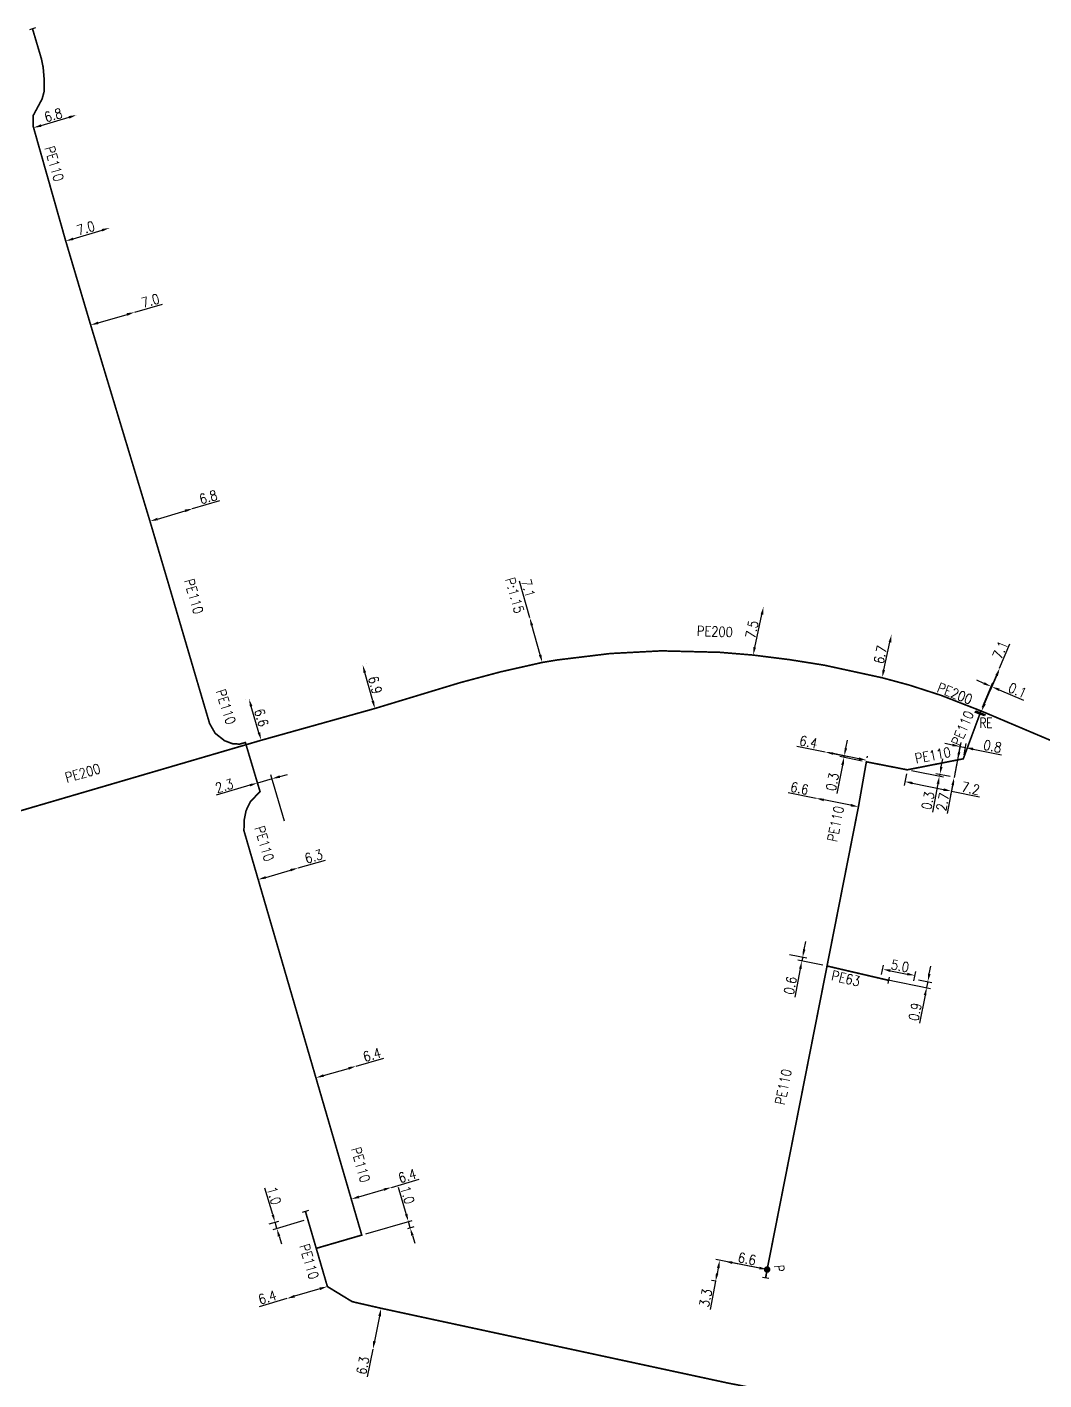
# Model space of a CAD drawing. Header units: millimetres. Extents: x 138998 to 140015, y 127998 to 129006.
# Drawn here: x 139295.5 to 139449.7, y 128614.2 to 128819.3 of the extents above; entities that cross this region are included whole.
import ezdxf
from ezdxf.enums import TextEntityAlignment as Align

# ---------------------------------------------------------------- set-up
doc = ezdxf.new("R2010")
doc.units = ezdxf.units.MM
doc.header["$PDMODE"] = 34
doc.linetypes.add('L_25_PE', pattern=[2000, 1000, 1000])
doc.layers.get('0').update_dxf_attribs({"linetype": 'CONTINUOUS'})
doc.layers.get('DEFPOINTS').update_dxf_attribs({"linetype": 'CONTINUOUS'})
for name, color, linetype in [('L_150', 1, 'CONTINUOUS'), ('L_300', 7, 'CONTINUOUS'), ('L_340', 7, 'CONTINUOUS')]:
    doc.layers.add(name, color=color, linetype=linetype)
doc.styles.add('G_ROMANS', font='ROMANS.SHX', dxfattribs={"width": 0.75})
doc.styles.get("Standard").update_dxf_attribs({"font": 'romans.shx', "width": 0.85})
doc.dimstyles.get("Standard").update_dxf_attribs({"dimtxt": 1.5, "dimasz": 1.2, "dimexe": 0.625, "dimexo": 0.625, "dimgap": 0.25, "dimtad": 1, "dimdec": 1, "dimzin": 0, "dimdsep": 46, "dimtxsty": 'Standard', "dimcen": -0.5, "dimadec": 0, "dimazin": 0, "dimtfac": 1, "dimtdec": 1, "dimtmove": 0, "dimatfit": 3, "dimfxl": 0, "dimtolj": 1, "dimtzin": 0, "dimarcsym": 0})

# ---------------------------------------------------------------- blocks, each defined once
blk = doc.blocks.new('*D143')
at = {"layer": 'DEFPOINTS', "color": 0, "linetype": 'Continuous', "transparency": 16777216}
for p in [(139329.18, 128717.46), (139329.18, 128717.46), (139331.03, 128711.17)]:
    blk.add_point(p, dxfattribs=at)
at = {"layer": 'L_150', "color": 0, "linetype": 'Continuous', "lineweight": -2, "transparency": 16777216}
for p, q in [((139328.58, 128717.28), (139328.58, 128717.28)), ((139330.69, 128712.32), (139329.52, 128716.31))]:
    blk.add_line(p, q, dxfattribs=at)
at = {"layer": 'L_150', "color": 0, "linetype": 'Continuous', "transparency": 16777216}
for points in [[(139329.71, 128716.36), (139329.32, 128716.25), (139329.18, 128717.46)], [(139330.88, 128712.38), (139330.5, 128712.27), (139331.03, 128711.17)]]:
    blk.add_solid(points, dxfattribs=at)
at = {"layer": 'L_150', "color": 0, "linetype": 'Continuous', "transparency": 16777216, "insert": (139331.06, 128714.6), "char_height": 1.5, "attachment_point": 5, "rotation": 286.3973}
blk.add_mtext('\\A1;6.6', dxfattribs=at)
blk = doc.blocks.new('*D148')
at = {"layer": 'DEFPOINTS', "color": 0, "linetype": 'Continuous', "transparency": 16777216}
for p in [(139346.41, 128722.58), (139346.41, 128722.58), (139348.26, 128715.99)]:
    blk.add_point(p, dxfattribs=at)
at = {"layer": 'L_150', "color": 0, "linetype": 'Continuous', "lineweight": -2, "transparency": 16777216}
for p, q in [((139347.94, 128717.14), (139346.73, 128721.43)), ((139347.01, 128722.75), (139347.01, 128722.75))]:
    blk.add_line(p, q, dxfattribs=at)
at = {"layer": 'L_150', "color": 0, "linetype": 'Continuous', "transparency": 16777216}
for points in [[(139346.93, 128721.48), (139346.54, 128721.37), (139346.41, 128722.58)], [(139348.13, 128717.2), (139347.74, 128717.09), (139348.26, 128715.99)]]:
    blk.add_solid(points, dxfattribs=at)
at = {"layer": 'L_150', "color": 0, "linetype": 'Continuous', "transparency": 16777216, "insert": (139348.3, 128719.55), "char_height": 1.5, "attachment_point": 5, "rotation": 285.6887}
blk.add_mtext('\\A1;6.9', dxfattribs=at)
blk = doc.blocks.new('*D149')
at = {"layer": 'DEFPOINTS', "color": 0, "linetype": 'Continuous', "transparency": 16777216}
for p in [(139371.73, 128729.75), (139371.73, 128729.75), (139373.63, 128722.97)]:
    blk.add_point(p, dxfattribs=at)
at = {"layer": 'L_150', "color": 0, "linetype": 'Continuous', "lineweight": -2, "transparency": 16777216}
for p, q in [((139371.73, 128729.75), (139370.17, 128735.3)), ((139373.31, 128724.12), (139372.05, 128728.6))]:
    blk.add_line(p, q, dxfattribs=at)
at = {"layer": 'L_150', "color": 0, "linetype": 'Continuous', "transparency": 16777216}
for points in [[(139372.24, 128728.65), (139371.86, 128728.54), (139371.73, 128729.75)], [(139373.5, 128724.18), (139373.11, 128724.07), (139373.63, 128722.97)]]:
    blk.add_solid(points, dxfattribs=at)
at = {"layer": 'L_150', "color": 0, "linetype": 'Continuous', "transparency": 16777216, "insert": (139371.51, 128734.22), "char_height": 1.5, "attachment_point": 5, "rotation": 285.6887}
blk.add_mtext('\\A1;7.1', dxfattribs=at)
blk = doc.blocks.new('*D150')
at = {"layer": 'DEFPOINTS', "color": 0, "linetype": 'Continuous', "transparency": 16777216}
for p in [(139407.17, 128731.42), (139407.17, 128731.42), (139405.58, 128724.09)]:
    blk.add_point(p, dxfattribs=at)
at = {"layer": 'L_150', "color": 0, "linetype": 'Continuous', "lineweight": -2, "transparency": 16777216}
blk.add_line((139405.83, 128725.26), (139406.91, 128730.24), dxfattribs=at)
at = {"layer": 'L_150', "color": 0, "linetype": 'Continuous', "transparency": 16777216}
for points in [[(139406.72, 128730.29), (139407.11, 128730.2), (139407.17, 128731.42)], [(139405.64, 128725.3), (139406.03, 128725.22), (139405.58, 128724.09)]]:
    blk.add_solid(points, dxfattribs=at)
at = {"layer": 'L_150', "color": 0, "linetype": 'Continuous', "transparency": 16777216, "insert": (139405.4, 128727.96), "char_height": 1.5, "attachment_point": 5, "rotation": 77.7656}
blk.add_mtext('\\A1;7.5', dxfattribs=at)
blk = doc.blocks.new('*D151')
at = {"layer": 'DEFPOINTS', "color": 0, "linetype": 'Continuous', "transparency": 16777216}
for p in [(139426.57, 128727.2), (139426.57, 128727.2), (139425.14, 128720.65)]:
    blk.add_point(p, dxfattribs=at)
at = {"layer": 'L_150', "color": 0, "linetype": 'Continuous', "lineweight": -2, "transparency": 16777216}
blk.add_line((139425.4, 128721.83), (139426.31, 128726.03), dxfattribs=at)
at = {"layer": 'L_150', "color": 0, "linetype": 'Continuous', "transparency": 16777216}
for points in [[(139426.12, 128726.07), (139426.51, 128725.99), (139426.57, 128727.2)], [(139425.2, 128721.87), (139425.59, 128721.78), (139425.14, 128720.65)]]:
    blk.add_solid(points, dxfattribs=at)
at = {"layer": 'L_150', "color": 0, "linetype": 'Continuous', "transparency": 16777216, "insert": (139424.88, 128724.14), "char_height": 1.5, "attachment_point": 5, "rotation": 77.7173}
blk.add_mtext('\\A1;6.7', dxfattribs=at)
blk = doc.blocks.new('*D152')
at = {"layer": 'DEFPOINTS', "color": 0, "linetype": 'Continuous', "transparency": 16777216}
for p in [(139442.95, 128722.08), (139442.95, 128722.08), (139440.2, 128715.59)]:
    blk.add_point(p, dxfattribs=at)
at = {"layer": 'L_150', "color": 0, "linetype": 'Continuous', "lineweight": -2, "transparency": 16777216}
for p, q in [((139442.95, 128722.08), (139444.51, 128725.77)), ((139440.67, 128716.7), (139442.48, 128720.98))]:
    blk.add_line(p, q, dxfattribs=at)
at = {"layer": 'L_150', "color": 0, "linetype": 'Continuous', "transparency": 16777216}
for points in [[(139442.3, 128721.06), (139442.67, 128720.9), (139442.95, 128722.08)], [(139440.49, 128716.77), (139440.86, 128716.62), (139440.2, 128715.59)]]:
    blk.add_solid(points, dxfattribs=at)
at = {"layer": 'L_150', "color": 0, "linetype": 'Continuous', "transparency": 16777216, "insert": (139443.04, 128724.87), "char_height": 1.5, "attachment_point": 5, "rotation": 67.0635}
blk.add_mtext('\\A1;7.1', dxfattribs=at)
blk = doc.blocks.new('*D153')
at = {"layer": 'DEFPOINTS', "color": 0, "linetype": 'Continuous', "transparency": 16777216}
for p in [(139442.95, 128722.08), (139441.77, 128719.29), (139440.11, 128715.63)]:
    blk.add_point(p, dxfattribs=at)
at = {"layer": 'L_150', "color": 0, "linetype": 'Continuous', "lineweight": -2, "transparency": 16777216}
for p, q in [((139442.71, 128721.51), (139441.53, 128718.72)), ((139440.57, 128719.8), (139439.47, 128720.27)), ((139440.35, 128716.2), (139441.92, 128719.91)), ((139441.68, 128719.33), (139441.77, 128719.29)), ((139442.88, 128718.83), (139446.57, 128717.26))]:
    blk.add_line(p, q, dxfattribs=at)
at = {"layer": 'L_150', "color": 0, "linetype": 'Continuous', "transparency": 16777216}
for points in [[(139440.65, 128719.98), (139440.5, 128719.62), (139441.68, 128719.33)], [(139442.95, 128719.01), (139442.8, 128718.64), (139441.77, 128719.29)]]:
    blk.add_solid(points, dxfattribs=at)
at = {"layer": 'L_150', "color": 0, "linetype": 'Continuous', "transparency": 16777216, "insert": (139445.66, 128718.73), "char_height": 1.5, "attachment_point": 5, "rotation": 337.0635}
blk.add_mtext('\\A1;0.1', dxfattribs=at)
blk = doc.blocks.new('*D154')
at = {"layer": 'DEFPOINTS', "color": 0, "linetype": 'Continuous', "transparency": 16777216}
for p in [(139436.99, 128710.21), (139437.44, 128708.36), (139436.06, 128705.54)]:
    blk.add_point(p, dxfattribs=at)
at = {"layer": 'L_150', "color": 0, "linetype": 'Continuous', "lineweight": -2, "transparency": 16777216}
for p, q in [((139435.81, 128710.45), (139434.64, 128710.68)), ((139436.19, 128706.15), (139437.11, 128710.83)), ((139436.99, 128710.21), (139437.78, 128710.06)), ((139437.56, 128708.97), (139437.9, 128710.67)), ((139438.95, 128709.82), (139443.24, 128708.97))]:
    blk.add_line(p, q, dxfattribs=at)
at = {"layer": 'L_150', "color": 0, "linetype": 'Continuous', "transparency": 16777216}
for points in [[(139435.85, 128710.64), (139435.77, 128710.25), (139436.99, 128710.21)], [(139438.99, 128710.02), (139438.91, 128709.63), (139437.78, 128710.06)]]:
    blk.add_solid(points, dxfattribs=at)
at = {"layer": 'L_150', "color": 0, "linetype": 'Continuous', "transparency": 16777216, "insert": (139441.88, 128710.26), "char_height": 1.5, "attachment_point": 5, "rotation": 348.7906}
blk.add_mtext('\\A1;0.8', dxfattribs=at)
blk = doc.blocks.new('*D155')
at = {"layer": 'DEFPOINTS', "color": 0, "linetype": 'Continuous', "transparency": 16777216}
for p in [(139428.95, 128706.69), (139436.06, 128705.54), (139435.63, 128703.45)]:
    blk.add_point(p, dxfattribs=at)
at = {"layer": 'L_150', "color": 0, "linetype": 'Continuous', "lineweight": -2, "transparency": 16777216}
for p, q in [((139428.82, 128706.08), (139428.46, 128704.3)), ((139435.94, 128704.93), (139435.51, 128702.84)), ((139429.76, 128704.67), (139434.46, 128703.7)), ((139435.63, 128703.45), (139439.91, 128702.57))]:
    blk.add_line(p, q, dxfattribs=at)
at = {"layer": 'L_150', "color": 0, "linetype": 'Continuous', "transparency": 16777216}
for points in [[(139429.8, 128704.86), (139429.72, 128704.47), (139428.58, 128704.91)], [(139434.5, 128703.89), (139434.42, 128703.5), (139435.63, 128703.45)]]:
    blk.add_solid(points, dxfattribs=at)
at = {"layer": 'L_150', "color": 0, "linetype": 'Continuous', "transparency": 16777216, "insert": (139438.56, 128703.87), "char_height": 1.5, "attachment_point": 5, "rotation": 348.3293}
blk.add_mtext('\\A1;7.2', dxfattribs=at)
blk = doc.blocks.new('*D156')
at = {"layer": 'DEFPOINTS', "color": 0, "linetype": 'Continuous', "transparency": 16777216}
for p in [(139428.95, 128706.69), (139433.88, 128705.97), (139436.06, 128705.54)]:
    blk.add_point(p, dxfattribs=at)
at = {"layer": 'L_150', "color": 0, "linetype": 'Continuous', "lineweight": -2, "transparency": 16777216}
for p, q in [((139434.11, 128707.15), (139434.35, 128708.33)), ((139429.57, 128706.57), (139434.44, 128705.61)), ((139435.45, 128705.66), (139433.27, 128706.09)), ((139433.88, 128705.97), (139433.83, 128705.73)), ((139433.6, 128704.55), (139432.75, 128700.26))]:
    blk.add_line(p, q, dxfattribs=at)
at = {"layer": 'L_150', "color": 0, "linetype": 'Continuous', "transparency": 16777216}
for points in [[(139433.92, 128707.19), (139434.31, 128707.11), (139433.88, 128705.97)], [(139433.4, 128704.59), (139433.79, 128704.51), (139433.83, 128705.73)]]:
    blk.add_solid(points, dxfattribs=at)
at = {"layer": 'L_150', "color": 0, "linetype": 'Continuous', "transparency": 16777216, "insert": (139432.08, 128702.01), "char_height": 1.5, "attachment_point": 5, "rotation": 78.8051}
blk.add_mtext('\\A1;0.3', dxfattribs=at)
blk = doc.blocks.new('*D157')
at = {"layer": 'DEFPOINTS', "color": 0, "linetype": 'Continuous', "transparency": 16777216}
for p in [(139416.52, 128709.39), (139419.41, 128708.82), (139422.75, 128707.9)]:
    blk.add_point(p, dxfattribs=at)
at = {"layer": 'L_150', "color": 0, "linetype": 'Continuous', "lineweight": -2, "transparency": 16777216}
for p, q in [((139419.65, 128709.99), (139419.88, 128711.17)), ((139417.13, 128709.27), (139420.03, 128708.69)), ((139419.41, 128708.82), (139419.36, 128708.57)), ((139419.13, 128707.39), (139418.28, 128703.1)), ((139422.13, 128708.02), (139418.75, 128708.69))]:
    blk.add_line(p, q, dxfattribs=at)
at = {"layer": 'L_150', "color": 0, "linetype": 'Continuous', "transparency": 16777216}
for points in [[(139419.45, 128710.03), (139419.84, 128709.95), (139419.41, 128708.82)], [(139418.93, 128707.43), (139419.33, 128707.35), (139419.36, 128708.57)]]:
    blk.add_solid(points, dxfattribs=at)
at = {"layer": 'L_150', "color": 0, "linetype": 'Continuous', "transparency": 16777216, "insert": (139417.61, 128704.85), "char_height": 1.5, "attachment_point": 5, "rotation": 78.7873}
blk.add_mtext('\\A1;0.3', dxfattribs=at)
blk = doc.blocks.new('*D158')
at = {"layer": 'DEFPOINTS', "color": 0, "linetype": 'Continuous', "transparency": 16777216}
for p in [(139416.52, 128709.39), (139416.52, 128709.39), (139422.75, 128707.9)]:
    blk.add_point(p, dxfattribs=at)
at = {"layer": 'L_150', "color": 0, "linetype": 'Continuous', "lineweight": -2, "transparency": 16777216}
for p, q in [((139416.52, 128709.39), (139412.23, 128710.24)), ((139421.62, 128708.38), (139417.7, 128709.16)), ((139422.87, 128708.51), (139422.92, 128708.76))]:
    blk.add_line(p, q, dxfattribs=at)
at = {"layer": 'L_150', "color": 0, "linetype": 'Continuous', "transparency": 16777216}
for points in [[(139417.73, 128709.35), (139417.66, 128708.96), (139416.52, 128709.39)], [(139421.66, 128708.57), (139421.58, 128708.18), (139422.8, 128708.14)]]:
    blk.add_solid(points, dxfattribs=at)
at = {"layer": 'L_150', "color": 0, "linetype": 'Continuous', "transparency": 16777216, "insert": (139413.98, 128710.91), "char_height": 1.5, "attachment_point": 5, "rotation": 348.7873}
blk.add_mtext('\\A1;6.4', dxfattribs=at)
blk = doc.blocks.new('*D159')
at = {"layer": 'DEFPOINTS', "color": 0, "linetype": 'Continuous', "transparency": 16777216}
for p in [(139436.58, 128708.19), (139436.06, 128705.54), (139436.06, 128705.54)]:
    blk.add_point(p, dxfattribs=at)
at = {"layer": 'L_150', "color": 0, "linetype": 'Continuous', "lineweight": -2, "transparency": 16777216}
for p, q in [((139436.81, 128709.37), (139437.04, 128710.55)), ((139436.58, 128708.19), (139436.06, 128705.54)), ((139435.83, 128704.36), (139434.99, 128700.07))]:
    blk.add_line(p, q, dxfattribs=at)
at = {"layer": 'L_150', "color": 0, "linetype": 'Continuous', "transparency": 16777216}
for points in [[(139436.62, 128709.41), (139437.01, 128709.33), (139436.58, 128708.19)], [(139435.64, 128704.4), (139436.03, 128704.32), (139436.06, 128705.54)]]:
    blk.add_solid(points, dxfattribs=at)
at = {"layer": 'L_150', "color": 0, "linetype": 'Continuous', "transparency": 16777216, "insert": (139434.32, 128701.82), "char_height": 1.5, "attachment_point": 5, "rotation": 78.9202}
blk.add_mtext('\\A1;2.7', dxfattribs=at)
blk = doc.blocks.new('L_340_21')
at = {"linetype": 'Continuous'}
blk.add_hatch(color=0, dxfattribs=at).paths.add_polyline_path([(0.125, 0.75), (-0.125, 0.75), (-0.125, -0.75), (0.125, -0.75)])
at = {"color": 0, "linetype": 'Continuous'}
blk.add_lwpolyline([(-0.125, 0.75), (0.125, 0.75), (0.125, -0.75), (-0.125, -0.75)], close=True, dxfattribs=at)
at = {"color": 0, "linetype": 'Continuous', "width": 0.75}
for tag, height, flags, p in [('RE', 1.5, 8, (0, 3)), ('DEF_LEG', 1.2, 3, (0, -5)), ('DEF_COUP', 1.2, 3, (0, -7.5)), ('DEF_TYPE', 1.2, 3, (0, -10))]:
    blk.add_attdef(tag, text='', height=height, dxfattribs=dict(at, flags=flags)).set_placement(p, align=Align.MIDDLE)
blk = doc.blocks.new('*D275')
at = {"layer": 'DEFPOINTS', "color": 0, "linetype": 'Continuous', "transparency": 16777216}
for p in [(139415.13, 128702.36), (139415.13, 128702.36), (139421.55, 128701.09)]:
    blk.add_point(p, dxfattribs=at)
at = {"layer": 'L_150', "color": 0, "linetype": 'Continuous', "lineweight": -2, "transparency": 16777216}
for p, q in [((139415.13, 128702.36), (139410.9, 128703.2)), ((139420.37, 128701.32), (139416.3, 128702.13))]:
    blk.add_line(p, q, dxfattribs=at)
at = {"layer": 'L_150', "color": 0, "linetype": 'Continuous', "transparency": 16777216}
for points in [[(139416.34, 128702.33), (139416.26, 128701.93), (139415.13, 128702.36)], [(139420.41, 128701.52), (139420.34, 128701.13), (139421.55, 128701.09)]]:
    blk.add_solid(points, dxfattribs=at)
at = {"layer": 'L_150', "color": 0, "linetype": 'Continuous', "transparency": 16777216, "insert": (139412.62, 128703.88), "char_height": 1.5, "attachment_point": 5, "rotation": 348.7873}
blk.add_mtext('\\A1;6.6', dxfattribs=at)
blk = doc.blocks.new('*D276')
at = {"layer": 'DEFPOINTS', "color": 0, "linetype": 'Continuous', "transparency": 16777216}
for p in [(139410.51, 128678.8), (139413.1, 128678.28), (139416.79, 128676.94)]:
    blk.add_point(p, dxfattribs=at)
at = {"layer": 'L_150', "color": 0, "linetype": 'Continuous', "lineweight": -2, "transparency": 16777216}
for p, q in [((139413.33, 128679.46), (139413.57, 128680.64)), ((139411.12, 128678.68), (139413.71, 128678.16)), ((139413.1, 128678.28), (139412.98, 128677.7)), ((139412.74, 128676.52), (139411.89, 128672.23)), ((139416.17, 128677.06), (139412.37, 128677.82))]:
    blk.add_line(p, q, dxfattribs=at)
at = {"layer": 'L_150', "color": 0, "linetype": 'Continuous', "transparency": 16777216}
for points in [[(139413.13, 128679.5), (139413.53, 128679.42), (139413.1, 128678.28)], [(139412.55, 128676.56), (139412.94, 128676.48), (139412.98, 128677.7)]]:
    blk.add_solid(points, dxfattribs=at)
at = {"layer": 'L_150', "color": 0, "linetype": 'Continuous', "transparency": 16777216, "insert": (139411.22, 128673.99), "char_height": 1.5, "attachment_point": 5, "rotation": 78.6961}
blk.add_mtext('\\A1;0.6', dxfattribs=at)
blk = doc.blocks.new('*D277')
at = {"layer": 'DEFPOINTS', "color": 0, "linetype": 'Continuous', "transparency": 16777216}
for p in [(139424.94, 128675.04), (139430.02, 128674.97), (139432.06, 128674.57)]:
    blk.add_point(p, dxfattribs=at)
at = {"layer": 'L_340', "color": 0, "linetype": 'Continuous', "lineweight": -2, "transparency": 16777216}
for p, q in [((139432.29, 128675.75), (139432.52, 128676.92)), ((139425.55, 128674.92), (139432.49, 128673.55)), ((139430.63, 128674.85), (139432.67, 128674.45)), ((139432.06, 128674.57), (139431.88, 128673.67)), ((139431.65, 128672.5), (139430.82, 128668.27))]:
    blk.add_line(p, q, dxfattribs=at)
at = {"layer": 'L_340', "color": 0, "linetype": 'Continuous', "transparency": 16777216}
for points in [[(139432.09, 128675.78), (139432.49, 128675.71), (139432.06, 128674.57)], [(139431.45, 128672.54), (139431.85, 128672.46), (139431.88, 128673.67)]]:
    blk.add_solid(points, dxfattribs=at)
at = {"layer": 'L_340', "color": 0, "linetype": 'Continuous', "transparency": 16777216, "insert": (139430.14, 128669.99), "char_height": 1.5, "attachment_point": 5, "rotation": 78.8436}
blk.add_mtext('\\A1;0.9', dxfattribs=at)
blk = doc.blocks.new('*D278')
at = {"layer": 'DEFPOINTS', "color": 0, "linetype": 'Continuous', "transparency": 16777216}
for p in [(139424.94, 128675.04), (139429.84, 128674.09), (139430.12, 128675.49)]:
    blk.add_point(p, dxfattribs=at)
at = {"layer": 'L_340', "color": 0, "linetype": 'Continuous', "lineweight": -2, "transparency": 16777216}
for p, q in [((139425.06, 128675.66), (139425.34, 128677.07)), ((139426.39, 128676.22), (139428.94, 128675.72)), ((139429.97, 128674.7), (139430.24, 128676.1))]:
    blk.add_line(p, q, dxfattribs=at)
at = {"layer": 'L_340', "color": 0, "linetype": 'Continuous', "transparency": 16777216}
for points in [[(139426.43, 128676.42), (139426.35, 128676.03), (139425.22, 128676.46)], [(139428.98, 128675.92), (139428.91, 128675.53), (139430.12, 128675.49)]]:
    blk.add_solid(points, dxfattribs=at)
at = {"layer": 'L_340', "color": 0, "linetype": 'Continuous', "transparency": 16777216, "insert": (139427.86, 128676.95), "char_height": 1.5, "attachment_point": 5, "rotation": 348.8436}
blk.add_mtext('\\A1;5.0', dxfattribs=at)
blk = doc.blocks.new('*D279')
at = {"layer": 'DEFPOINTS', "color": 0, "linetype": 'Continuous', "transparency": 16777216}
for p in [(139407.71, 128630.91), (139399.9, 128629.13), (139400.6, 128629)]:
    blk.add_point(p, dxfattribs=at)
at = {"layer": 'L_300', "color": 0, "linetype": 'Continuous', "lineweight": -2, "transparency": 16777216}
for p, q in [((139407.09, 128631.03), (139399.92, 128632.44)), ((139400.3, 128631.14), (139400.14, 128630.31)), ((139399.9, 128629.13), (139399.06, 128624.84)), ((139399.98, 128629.12), (139399.29, 128629.25))]:
    blk.add_line(p, q, dxfattribs=at)
at = {"layer": 'L_300', "color": 0, "linetype": 'Continuous', "transparency": 16777216}
for points in [[(139400.1, 128631.18), (139400.5, 128631.11), (139400.53, 128632.32)], [(139399.94, 128630.35), (139400.33, 128630.27), (139399.9, 128629.13)]]:
    blk.add_solid(points, dxfattribs=at)
at = {"layer": 'L_300', "color": 0, "linetype": 'Continuous', "transparency": 16777216, "insert": (139398.39, 128626.59), "char_height": 1.5, "attachment_point": 5, "rotation": 78.8972}
blk.add_mtext('\\A1;3.3', dxfattribs=at)
blk = doc.blocks.new('*D280')
at = {"layer": 'DEFPOINTS', "color": 0, "linetype": 'Continuous', "transparency": 16777216}
for p in [(139401.23, 128632.18), (139401.23, 128632.18), (139407.71, 128630.91)]:
    blk.add_point(p, dxfattribs=at)
at = {"layer": 'L_300', "color": 0, "linetype": 'Continuous', "lineweight": -2, "transparency": 16777216}
blk.add_line((139406.53, 128631.14), (139402.41, 128631.95), dxfattribs=at)
at = {"layer": 'L_300', "color": 0, "linetype": 'Continuous', "transparency": 16777216}
for points in [[(139402.44, 128632.15), (139402.37, 128631.76), (139401.23, 128632.18)], [(139406.57, 128631.34), (139406.49, 128630.95), (139407.71, 128630.91)]]:
    blk.add_solid(points, dxfattribs=at)
at = {"layer": 'L_300', "color": 0, "linetype": 'Continuous', "transparency": 16777216, "insert": (139404.66, 128632.53), "char_height": 1.5, "attachment_point": 5, "rotation": 348.8972}
blk.add_mtext('\\A1;6.6', dxfattribs=at)
blk = doc.blocks.new('L_300_12')
at = {"color": 0, "linetype": 'Continuous', "const_width": 0.497, "flags": 128}
blk.add_lwpolyline([(-0.25, 0, 1), (0.25, 0, 1)], format="xyb", close=True, dxfattribs=at)
at = {"color": 0, "linetype": 'Continuous', "style": 'G_ROMANS', "width": 0.75}
blk.add_text('P', height=1.5, dxfattribs=at).set_placement((0, 1.85), align=Align.MIDDLE)
at = {"color": 0, "linetype": 'Continuous', "width": 0.75, "flags": 3}
for tag, p in [('DEF_LEG', (0, -5)), ('DEF_COUP', (0, -7.5)), ('DEF_TYPE', (0, -10))]:
    blk.add_attdef(tag, text='', height=1.2, dxfattribs=at).set_placement(p, align=Align.MIDDLE)
blk = doc.blocks.new('L_340_07')
at = {"color": 0, "linetype": 'Continuous', "const_width": 0.25, "flags": 128}
blk.add_lwpolyline([(0, 0), (1.25, 0)], dxfattribs=at)
at = {"color": 0, "linetype": 'Continuous', "flags": 128}
blk.add_lwpolyline([(1.25, -0.5), (1.25, 0.5)], dxfattribs=at)
at = {"color": 0, "linetype": 'Continuous', "style": 'G_ROMANS', "width": 0.75, "flags": 3}
for tag, p in [('DEF_LEG', (0.72, -3.47)), ('DEF_COUP', (0.72, -5.97)), ('DEF_TYPE', (0.72, -8.47))]:
    blk.add_attdef(tag, text='', height=1.2, dxfattribs=at).set_placement(p, align=Align.MIDDLE)
blk = doc.blocks.new('*D460')
at = {"layer": 'DEFPOINTS', "color": 0, "linetype": 'Continuous', "transparency": 16777216}
for p in [(139303.06, 128805.98), (139303.06, 128805.98), (139296.53, 128804.06)]:
    blk.add_point(p, dxfattribs=at)
at = {"layer": 'L_150', "color": 0, "linetype": 'Continuous', "lineweight": -2, "transparency": 16777216}
blk.add_line((139297.69, 128804.39), (139301.91, 128805.64), dxfattribs=at)
at = {"layer": 'L_150', "color": 0, "linetype": 'Continuous', "transparency": 16777216}
for points in [[(139301.85, 128805.83), (139301.96, 128805.45), (139303.06, 128805.98)], [(139297.63, 128804.59), (139297.74, 128804.2), (139296.53, 128804.06)]]:
    blk.add_solid(points, dxfattribs=at)
at = {"layer": 'L_150', "color": 0, "linetype": 'Continuous', "transparency": 16777216, "insert": (139299.51, 128805.97), "char_height": 1.5, "attachment_point": 5, "rotation": 16.4083}
blk.add_mtext('\\A1;6.8', dxfattribs=at)
blk = doc.blocks.new('*D461')
at = {"layer": 'DEFPOINTS', "color": 0, "linetype": 'Continuous', "transparency": 16777216}
for p in [(139308.06, 128788.86), (139308.06, 128788.86), (139301.4, 128786.88)]:
    blk.add_point(p, dxfattribs=at)
at = {"layer": 'L_150', "color": 0, "linetype": 'Continuous', "lineweight": -2, "transparency": 16777216}
blk.add_line((139302.55, 128787.22), (139306.91, 128788.52), dxfattribs=at)
at = {"layer": 'L_150', "color": 0, "linetype": 'Continuous', "transparency": 16777216}
for points in [[(139306.85, 128788.71), (139306.96, 128788.33), (139308.06, 128788.86)], [(139302.49, 128787.41), (139302.6, 128787.03), (139301.4, 128786.88)]]:
    blk.add_solid(points, dxfattribs=at)
at = {"layer": 'L_150', "color": 0, "linetype": 'Continuous', "transparency": 16777216, "insert": (139304.44, 128788.83), "char_height": 1.5, "attachment_point": 5, "rotation": 16.5793}
blk.add_mtext('\\A1;7.0', dxfattribs=at)
blk = doc.blocks.new('*D462')
at = {"layer": 'DEFPOINTS', "color": 0, "linetype": 'Continuous', "transparency": 16777216}
for p in [(139311.85, 128776.08), (139311.85, 128776.08), (139305.18, 128774.14)]:
    blk.add_point(p, dxfattribs=at)
at = {"layer": 'L_150', "color": 0, "linetype": 'Continuous', "lineweight": -2, "transparency": 16777216}
for p, q in [((139311.85, 128776.08), (139316.05, 128777.31)), ((139306.33, 128774.47), (139310.7, 128775.75))]:
    blk.add_line(p, q, dxfattribs=at)
at = {"layer": 'L_150', "color": 0, "linetype": 'Continuous', "transparency": 16777216}
for points in [[(139306.27, 128774.66), (139306.39, 128774.28), (139305.18, 128774.14)], [(139310.64, 128775.94), (139310.75, 128775.55), (139311.85, 128776.08)]]:
    blk.add_solid(points, dxfattribs=at)
at = {"layer": 'L_150', "color": 0, "linetype": 'Continuous', "transparency": 16777216, "insert": (139314.24, 128777.82), "char_height": 1.5, "attachment_point": 5, "rotation": 16.2699}
blk.add_mtext('\\A1;7.0', dxfattribs=at)
blk = doc.blocks.new('*D463')
at = {"layer": 'DEFPOINTS', "color": 0, "linetype": 'Continuous', "transparency": 16777216}
for p in [(139320.64, 128746.3), (139320.64, 128746.3), (139314.17, 128744.38)]:
    blk.add_point(p, dxfattribs=at)
at = {"layer": 'L_150', "color": 0, "linetype": 'Continuous', "lineweight": -2, "transparency": 16777216}
for p, q in [((139315.32, 128744.72), (139319.49, 128745.95)), ((139320.64, 128746.3), (139324.77, 128747.52))]:
    blk.add_line(p, q, dxfattribs=at)
at = {"layer": 'L_150', "color": 0, "linetype": 'Continuous', "transparency": 16777216}
for points in [[(139319.43, 128746.15), (139319.55, 128745.76), (139320.64, 128746.3)], [(139315.26, 128744.91), (139315.37, 128744.53), (139314.17, 128744.38)]]:
    blk.add_solid(points, dxfattribs=at)
at = {"layer": 'L_150', "color": 0, "linetype": 'Continuous', "transparency": 16777216, "insert": (139323, 128748.04), "char_height": 1.5, "attachment_point": 5, "rotation": 16.5276}
blk.add_mtext('\\A1;6.8', dxfattribs=at)
blk = doc.blocks.new('*D464')
at = {"layer": 'DEFPOINTS', "color": 0, "linetype": 'Continuous', "transparency": 16777216}
for p in [(139336.62, 128691.81), (139336.62, 128691.81), (139330.57, 128690.05)]:
    blk.add_point(p, dxfattribs=at)
at = {"layer": 'L_150', "color": 0, "linetype": 'Continuous', "lineweight": -2, "transparency": 16777216}
for p, q in [((139336.62, 128691.81), (139340.76, 128693.01)), ((139331.73, 128690.38), (139335.47, 128691.47))]:
    blk.add_line(p, q, dxfattribs=at)
at = {"layer": 'L_150', "color": 0, "linetype": 'Continuous', "transparency": 16777216}
for points in [[(139331.67, 128690.57), (139331.78, 128690.19), (139330.57, 128690.05)], [(139335.41, 128691.66), (139335.53, 128691.28), (139336.62, 128691.81)]]:
    blk.add_solid(points, dxfattribs=at)
at = {"layer": 'L_150', "color": 0, "linetype": 'Continuous', "transparency": 16777216, "insert": (139338.99, 128693.54), "char_height": 1.5, "attachment_point": 5, "rotation": 16.2503}
blk.add_mtext('\\A1;6.3', dxfattribs=at)
blk = doc.blocks.new('*D465')
at = {"layer": 'DEFPOINTS', "color": 0, "linetype": 'Continuous', "transparency": 16777216}
for p in [(139345.42, 128661.75), (139345.42, 128661.75), (139339.32, 128659.99)]:
    blk.add_point(p, dxfattribs=at)
at = {"layer": 'L_150', "color": 0, "linetype": 'Continuous', "lineweight": -2, "transparency": 16777216}
for p, q in [((139345.42, 128661.75), (139349.62, 128662.96)), ((139340.47, 128660.32), (139344.27, 128661.42))]:
    blk.add_line(p, q, dxfattribs=at)
at = {"layer": 'L_150', "color": 0, "linetype": 'Continuous', "transparency": 16777216}
for points in [[(139344.21, 128661.61), (139344.32, 128661.22), (139345.42, 128661.75)], [(139340.42, 128660.51), (139340.53, 128660.13), (139339.32, 128659.99)]]:
    blk.add_solid(points, dxfattribs=at)
at = {"layer": 'L_150', "color": 0, "linetype": 'Continuous', "transparency": 16777216, "insert": (139347.82, 128663.48), "char_height": 1.5, "attachment_point": 5, "rotation": 16.1018}
blk.add_mtext('\\A1;6.4', dxfattribs=at)
blk = doc.blocks.new('*D466')
at = {"layer": 'DEFPOINTS', "color": 0, "linetype": 'Continuous', "transparency": 16777216}
for p in [(139350.78, 128643.37), (139350.78, 128643.37), (139344.68, 128641.59)]:
    blk.add_point(p, dxfattribs=at)
at = {"layer": 'L_150', "color": 0, "linetype": 'Continuous', "lineweight": -2, "transparency": 16777216}
for p, q in [((139350.78, 128643.37), (139354.97, 128644.59)), ((139345.83, 128641.93), (139349.62, 128643.03))]:
    blk.add_line(p, q, dxfattribs=at)
at = {"layer": 'L_150', "color": 0, "linetype": 'Continuous', "transparency": 16777216}
for points in [[(139349.57, 128643.22), (139349.68, 128642.84), (139350.78, 128643.37)], [(139345.78, 128642.12), (139345.89, 128641.73), (139344.68, 128641.59)]]:
    blk.add_solid(points, dxfattribs=at)
at = {"layer": 'L_150', "color": 0, "linetype": 'Continuous', "transparency": 16777216, "insert": (139353.17, 128645.11), "char_height": 1.5, "attachment_point": 5, "rotation": 16.2648}
blk.add_mtext('\\A1;6.4', dxfattribs=at)
blk = doc.blocks.new('*D467')
at = {"layer": 'DEFPOINTS', "color": 0, "linetype": 'Continuous', "transparency": 16777216}
for p in [(139353.61, 128637.23), (139346.27, 128636.13), (139352.65, 128636.95)]:
    blk.add_point(p, dxfattribs=at)
at = {"layer": 'L_150', "color": 0, "linetype": 'Continuous', "lineweight": -2, "transparency": 16777216}
for p, q in [((139353, 128639.35), (139351.82, 128643.37)), ((139346.87, 128636.31), (139353.93, 128638.37)), ((139353.25, 128637.13), (139354.21, 128637.41)), ((139353.61, 128637.23), (139353.33, 128638.19)), ((139353.95, 128636.08), (139354.29, 128634.93))]:
    blk.add_line(p, q, dxfattribs=at)
at = {"layer": 'L_150', "color": 0, "linetype": 'Continuous', "transparency": 16777216}
for points in [[(139353.19, 128639.4), (139352.81, 128639.29), (139353.33, 128638.19)], [(139354.14, 128636.14), (139353.76, 128636.03), (139353.61, 128637.23)]]:
    blk.add_solid(points, dxfattribs=at)
at = {"layer": 'L_150', "color": 0, "linetype": 'Continuous', "transparency": 16777216, "insert": (139353.2, 128642.21), "char_height": 1.5, "attachment_point": 5, "rotation": 286.2648}
blk.add_mtext('\\A1;1.0', dxfattribs=at)
blk = doc.blocks.new('*D468')
at = {"layer": 'DEFPOINTS', "color": 0, "linetype": 'Continuous', "transparency": 16777216}
for p in [(139341.06, 128628.33), (139334.92, 128626.51), (139334.92, 128626.51)]:
    blk.add_point(p, dxfattribs=at)
at = {"layer": 'L_150', "color": 0, "linetype": 'Continuous', "lineweight": -2, "transparency": 16777216}
for p, q in [((139339.91, 128627.99), (139336.07, 128626.85)), ((139334.92, 128626.51), (139330.73, 128625.27))]:
    blk.add_line(p, q, dxfattribs=at)
at = {"layer": 'L_150', "color": 0, "linetype": 'Continuous', "transparency": 16777216}
for points in [[(139336.02, 128627.05), (139336.13, 128626.66), (139334.92, 128626.51)], [(139339.85, 128628.18), (139339.96, 128627.8), (139341.06, 128628.33)]]:
    blk.add_solid(points, dxfattribs=at)
at = {"layer": 'L_150', "color": 0, "linetype": 'Continuous', "transparency": 16777216, "insert": (139331.97, 128626.68), "char_height": 1.5, "attachment_point": 5, "rotation": 16.4881}
blk.add_mtext('\\A1;6.4', dxfattribs=at)
blk = doc.blocks.new('*D519')
at = {"layer": 'DEFPOINTS', "color": 0, "linetype": 'Continuous', "transparency": 16777216}
for p in [(139331.66, 128637.65), (139333.12, 128638.08), (139338.09, 128638.5)]:
    blk.add_point(p, dxfattribs=at)
at = {"layer": 'L_340', "color": 0, "linetype": 'Continuous', "lineweight": -2, "transparency": 16777216}
for p, q in [((139332.78, 128639.23), (139331.59, 128643.25)), ((139332.26, 128637.82), (139333.72, 128638.26)), ((139337.49, 128638.33), (139332.8, 128636.94)), ((139333.4, 128637.12), (139333.12, 128638.08)), ((139333.74, 128635.97), (139334.08, 128634.82))]:
    blk.add_line(p, q, dxfattribs=at)
at = {"layer": 'L_340', "color": 0, "linetype": 'Continuous', "transparency": 16777216}
for points in [[(139332.97, 128639.29), (139332.59, 128639.17), (139333.12, 128638.08)], [(139333.93, 128636.03), (139333.55, 128635.91), (139333.4, 128637.12)]]:
    blk.add_solid(points, dxfattribs=at)
at = {"layer": 'L_340', "color": 0, "linetype": 'Continuous', "transparency": 16777216, "insert": (139332.98, 128642.1), "char_height": 1.5, "attachment_point": 5, "rotation": 286.4398}
blk.add_mtext('\\A1;1.0', dxfattribs=at)
blk = doc.blocks.new('*D473')
at = {"layer": 'DEFPOINTS', "color": 0, "linetype": 'Continuous', "transparency": 16777216}
for p in [(139349.21, 128625.03), (139347.96, 128618.85), (139347.96, 128618.85)]:
    blk.add_point(p, dxfattribs=at)
at = {"layer": 'L_150', "color": 0, "linetype": 'Continuous', "lineweight": -2, "transparency": 16777216}
for p, q in [((139348.97, 128623.85), (139348.2, 128620.03)), ((139347.96, 128618.85), (139347.1, 128614.63))]:
    blk.add_line(p, q, dxfattribs=at)
at = {"layer": 'L_150', "color": 0, "linetype": 'Continuous', "transparency": 16777216}
for points in [[(139348.78, 128623.89), (139349.17, 128623.81), (139349.21, 128625.03)], [(139348, 128620.07), (139348.39, 128619.99), (139347.96, 128618.85)]]:
    blk.add_solid(points, dxfattribs=at)
at = {"layer": 'L_150', "color": 0, "linetype": 'Continuous', "transparency": 16777216, "insert": (139346.43, 128616.35), "char_height": 1.5, "attachment_point": 5, "rotation": 78.538}
blk.add_mtext('\\A1;6.3', dxfattribs=at)
blk = doc.blocks.new('*D520')
at = {"layer": 'DEFPOINTS', "color": 0, "linetype": 'Continuous', "transparency": 16777216}
for p in [(139332.68, 128705.33), (139330.85, 128703.39), (139334.74, 128698.28)]:
    blk.add_point(p, dxfattribs=at)
at = {"layer": 'L_150', "color": 0, "linetype": 'Continuous', "lineweight": -2, "transparency": 16777216}
for p, q in [((139330.68, 128703.99), (139330.3, 128705.29)), ((139332.68, 128705.33), (139330.48, 128704.69)), ((139334.56, 128698.88), (139332.51, 128705.93)), ((139333.84, 128705.66), (139334.99, 128706)), ((139329.32, 128704.35), (139324.2, 128702.86))]:
    blk.add_line(p, q, dxfattribs=at)
at = {"layer": 'L_150', "color": 0, "linetype": 'Continuous', "transparency": 16777216}
for points in [[(139329.27, 128704.54), (139329.38, 128704.16), (139330.48, 128704.69)], [(139333.78, 128705.86), (139333.89, 128705.47), (139332.68, 128705.33)]]:
    blk.add_solid(points, dxfattribs=at)
at = {"layer": 'L_150', "color": 0, "linetype": 'Continuous', "transparency": 16777216, "insert": (139325.44, 128704.26), "char_height": 1.5, "attachment_point": 5, "rotation": 16.2384}
blk.add_mtext('\\A1;2.3', dxfattribs=at)

msp = doc.modelspace()

# ---------------------------------------------------------------- linework, layer by layer
at = {"layer": 'L_150', "linetype": 'L_25_PE', "flags": 128}
for points in [[(139339.37, 128634.12, 0.25, 0.25, 0), (139346.27, 128636.13, 0.25, 0.25, 0), (139344.68, 128641.59, 0.25, 0.25, 0), (139339.32, 128659.99, 0.25, 0.25, 0), (139330.57, 128690.05, 0.25, 0.25, 0), (139330.57, 128690.05, 0.25, 0.25, 0), (139328.41, 128697.47, 0.25, 0.25, 0), (139328.46, 128699.14, 0.25, 0.25, 0), (139328.74, 128700.52, 0.25, 0.25, 0), (139329.39, 128701.86, 0.25, 0.25, 0), (139330.85, 128703.39, 0.25, 0.25, 0), (139328.63, 128710.83, 0.25, 0.25, 0), (139327.76, 128710.59, 0.25, 0.25, 0), (139326.7, 128710.64, 0.25, 0.25, 0), (139325.48, 128711.1, 0.25, 0.25, 0), (139324.05, 128712.23, 0.25, 0.25, 0), (139323.21, 128713.7, 0.25, 0.25, 0), (139321.62, 128719.09, 0.25, 0.25, 0), (139317.02, 128734.75, 0.25, 0.25, 0), (139314.17, 128744.38, 0.25, 0.25, 0), (139305.18, 128774.14, 0.25, 0.25, 0), (139301.4, 128786.88, 0.25, 0.25, 0), (139296.53, 128804.06, 0.25, 0.25, 0), (139296.47, 128804.27, 0.25, 0.25, 0), (139296.45, 128805.87, 0.25, 0.25, 0), (139297.82, 128808.42, 0.25, 0.25, 0), (139298.13, 128809.56, 0.25, 0.25, 0), (139298.13, 128811.45, 0.25, 0.25, 0), (139297.98, 128813.23, 0.25, 0.25, 0), (139297.71, 128814.53, 0.25, 0.25, 0), (139296.72, 128817.87, 0.25, 0.25, 0), (139296.72, 128817.87, 0, 0, 0)], [(139647.01, 128633.74, 0.25, 0.25, 0), (139642.99, 128633.65, 0.25, 0.25, 0), (139636.01, 128633.5, 0.25, 0.25, 0), (139630.11, 128634.55, 0.25, 0.25, 0), (139625.22, 128636.23, 0.25, 0.25, 0), (139586.37, 128653.08, 0.25, 0.25, 0), (139564.14, 128662.81, 0.25, 0.25, 0), (139540.43, 128673.14, 0.25, 0.25, 0), (139509.58, 128686.86, 0.25, 0.25, 0), (139458.19, 128707.97, 0.25, 0.25, 0), (139440.2, 128715.59, 0.25, 0.25, 0), (139434.11, 128717.97, 0.25, 0.25, 0), (139429.25, 128719.54, 0.25, 0.25, 0), (139425.14, 128720.65, 0.25, 0.25, 0), (139416.4, 128722.55, 0.25, 0.25, 0), (139411.08, 128723.4, 0.25, 0.25, 0), (139405.58, 128724.09, 0.25, 0.25, 0), (139400.5, 128724.51, 0.25, 0.25, 0), (139391.69, 128724.73, 0.25, 0.25, 0), (139383.91, 128724.32, 0.25, 0.25, 0), (139375.91, 128723.35, 0.25, 0.25, 0), (139373.63, 128722.97, 0.25, 0.25, 0), (139367.29, 128721.54, 0.25, 0.25, 0), (139361.22, 128719.92, 0.25, 0.25, 0), (139348.26, 128715.99, 0.25, 0.25, 0), (139331.03, 128711.17, 0.25, 0.25, 0), (139269.3, 128693.08, 0.25, 0.25, 0), (139260.58, 128690.52, 0.25, 0.25, 0), (139253.94, 128695.32, 0.25, 0.25, 0), (139244.16, 128702.34, 0.25, 0.25, 0), (139240.25, 128706.81, 0.25, 0.25, 0), (139233.73, 128704.92, 0, 0, 0)], [(139407.71, 128630.91, 0.25, 0.25, 0), (139416.79, 128676.94, 0.25, 0.25, 0), (139421.55, 128701.09, 0.25, 0.25, 0), (139422.75, 128707.9, 0.25, 0.25, 0), (139428.95, 128706.69, 0.25, 0.25, 0), (139436.58, 128708.19, 0.25, 0.25, 0), (139437.44, 128708.36, 0.25, 0.25, 0), (139439.95, 128715.14, 0, 0, 0)]]:
    msp.add_lwpolyline(points, format="xyseb", dxfattribs=at)
at = {"layer": 'L_150', "linetype": 'L_25_PE', "const_width": 0.25, "flags": 128}
for points in [[(139440.11, 128715.63), (139440.01, 128715.37)], [(139424.94, 128675.04), (139416.79, 128676.94)], [(139434.9, 128607.23), (139401.74, 128613.7), (139349.21, 128625.03), (139349.21, 128625.03), (139349.21, 128625.03), (139349.21, 128625.03), (139349.21, 128625.03), (139349.21, 128625.03), (139345.23, 128625.94), (139344.78, 128626.06), (139341.06, 128628.33), (139339.37, 128634.12), (139338.09, 128638.5)]]:
    msp.add_lwpolyline(points, dxfattribs=at)

# ---------------------------------------------------------------- block references
at = {"layer": 'L_300', "rotation": 275.7451728898883}
msp.add_blockref('L_300_12', (139407.71, 128630.91), dxfattribs=at)
at = {"layer": 'L_340'}
for p, rotation in [((139296.72, 128817.87), 106.5021592536157), ((139424.94, 128675.04), 346.9999999999122), ((139338.09, 128638.5), 106.2759067338447), ((139407.71, 128630.91), 259.8051518531149)]:
    msp.add_blockref('L_340_07', p, dxfattribs=dict(at, rotation=rotation))
ref = msp.add_blockref('L_340_21', (139439.99, 128715.25), dxfattribs=dict(at, rotation=68.75683164967512))
ref.add_attrib('RE', 'RE', dxfattribs={"layer": '0', "color": 0, "linetype": 'Continuous', "height": 1.5, "width": 0.75, "flags": 8}).set_placement((139440.89, 128713.8), align=Align.MIDDLE)

# ---------------------------------------------------------------- texts
at = {"layer": 'L_150', "linetype": 'Continuous', "width": 0.85}
for s, rotation, p in [('PE110', 285.7965, (139299.66, 128798.61)), ('PE110', 285.7965, (139320.82, 128732.99)), ('PE200', 338.6442, (139436.17, 128718.26)), ('PE110', 287.5751, (139325.68, 128716.25)), ('PE110', 11.1092, (139432.83, 128708.9)), ('PE110', 286.2683, (139331.51, 128695.5)), ('PE110', 285.7965, (139346.1, 128646.81)), ('PE110', 286.2759, (139338.31, 128632.12))]:
    msp.add_text(s, height=1.5, rotation=rotation, dxfattribs=at).set_placement(p, align=Align.MIDDLE)
for s, rotation, p in [('P:1.15', 285.6887, (139367.98, 128735.59)), ('PE200', 358.0112, (139397.03, 128727.01)), ('PE110', 67.1411, (139436.96, 128710.19)), ('PE200', 16.1384, (139301.56, 128704.72)), ('PE110', 78.7392, (139418.29, 128695.67)), ('PE63', 346.9253, (139417.34, 128674.82)), ('PE110', 78.7392, (139410.37, 128655.79))]:
    msp.add_text(s, height=1.5, rotation=rotation, dxfattribs=at).set_placement(p)

# ---------------------------------------------------------------- dimensions: what is measured, and where the dimension line sits
at = {"layer": 'L_150', "linetype": 'Continuous'}
for base, p1, p2, angle, picture, middle in [((139303.06, 128805.98), (139296.53, 128804.06), (139303.06, 128805.98), 196.4083, '*D460', (139299.8, 128805.02)), ((139308.05612, 128788.85919), (139301.39506, 128786.87606), (139308.05612, 128788.85919), 196.57933, '*D461', (139304.72559, 128787.86763)), ((139311.85, 128776.08), (139305.18, 128774.14), (139311.85, 128776.08), 196.2699, '*D462', (139314.52, 128776.86)), ((139320.64, 128746.3), (139314.17, 128744.38), (139320.64, 128746.3), 196.5276, '*D463', (139323.28, 128747.08)), ((139371.73, 128729.75), (139373.63, 128722.97), (139371.73, 128729.75), 285.6887, '*D149', (139370.55, 128733.95)), ((139407.17, 128731.42), (139405.58, 128724.09), (139407.17, 128731.42), 257.7656, '*D150', (139406.37, 128727.75)), ((139426.57, 128727.2), (139425.14, 128720.65), (139426.57, 128727.2), 257.7173, '*D151', (139425.86, 128723.93)), ((139442.95, 128722.08), (139440.2, 128715.59), (139442.95, 128722.08), 247.0635, '*D152', (139443.97, 128724.48)), ((139346.4089, 128722.5834), (139348.2619, 128715.9862), (139346.4088, 128722.5834), 285.6887, '*D148', (139347.3362, 128719.282)), ((139441.77, 128719.29), (139440.11, 128715.63), (139442.95, 128722.08), 157.0635, '*D153', (139445.27, 128717.81)), ((139329.18, 128717.46), (139331.03, 128711.17), (139329.18, 128717.46), 286.3973, '*D143', (139330.1, 128714.31)), ((139416.52, 128709.39), (139422.75, 128707.9), (139416.52, 128709.39), 348.7873, '*D158', (139413.79, 128709.93)), ((139419.41, 128708.82), (139422.75, 128707.9), (139416.52, 128709.39), 258.7873, '*D157', (139418.59, 128704.66)), ((139436.99, 128710.21), (139437.44, 128708.36), (139436.06, 128705.54), 348.7906, '*D154', (139441.69, 128709.28)), ((139436.06, 128705.54), (139436.58, 128708.19), (139436.06, 128705.54), 78.9202, '*D159', (139435.3, 128701.63)), ((139433.88, 128705.97), (139428.95, 128706.69), (139436.06, 128705.54), 258.8051, '*D156', (139433.06, 128701.82)), ((139332.68, 128705.33), (139330.85, 128703.39), (139334.74, 128698.28), 196.2384, '*D520', (139325.72, 128703.3)), ((139415.126, 128702.3643), (139421.551, 128701.0906), (139415.126, 128702.3643), 348.7873, '*D275', (139412.4233, 128702.9001)), ((139435.63, 128703.45), (139428.95, 128706.69), (139436.06, 128705.54), 168.3293, '*D155', (139438.36, 128702.89)), ((139336.62, 128691.81), (139330.57, 128690.05), (139336.62, 128691.81), 196.2503, '*D464', (139339.27, 128692.58)), ((139413.1, 128678.28), (139416.79, 128676.94), (139410.51, 128678.8), 258.6961, '*D276', (139412.2, 128673.79)), ((139345.4185, 128661.7489), (139339.3176, 128659.9878), (139345.4185, 128661.7489), 196.1018, '*D465', (139348.095, 128662.5215)), ((139350.78, 128643.37), (139344.68, 128641.59), (139350.78, 128643.37), 196.2648, '*D466', (139353.45, 128644.15)), ((139353.61, 128637.23), (139346.27, 128636.13), (139352.65, 128636.95), 106.2648, '*D467', (139352.24, 128641.93)), ((139334.92, 128626.51), (139341.06, 128628.33), (139334.92, 128626.51), 16.4881, '*D468', (139332.25, 128625.72)), ((139347.96, 128618.85), (139349.21, 128625.03), (139347.96, 128618.85), 78.538, '*D473', (139347.41, 128616.15))]:
    dim = msp.add_linear_dim(base=base, p1=p1, p2=p2, angle=angle, dimstyle='Standard', dxfattribs=at)
    dim.commit()
    dim.dimension.update_dxf_attribs({"geometry": picture, "text_midpoint": middle, "dimtype": 160})
at = {"layer": 'L_300', "linetype": 'Continuous'}
for base, p1, p2, angle, picture, middle in [((139401.23, 128632.18), (139407.71, 128630.91), (139401.23, 128632.18), 348.8972, '*D280', (139404.47, 128631.55)), ((139399.90456, 128629.13225), (139407.7053, 128630.91339), (139400.59587, 128628.99658), 78.89715, '*D279', (139399.36811, 128626.39868))]:
    dim = msp.add_linear_dim(base=base, p1=p1, p2=p2, angle=angle, dimstyle='Standard', dxfattribs=at)
    dim.commit()
    dim.dimension.update_dxf_attribs({"geometry": picture, "text_midpoint": middle, "dimtype": 160})
at = {"layer": 'L_340', "linetype": 'Continuous'}
for base, p2, angle, picture, middle in [((139430.12, 128675.49), (139429.84, 128674.09), 168.8436, '*D278', (139427.67, 128675.97)), ((139432.06, 128674.57), (139430.02, 128674.97), 258.8436, '*D277', (139431.12, 128669.79))]:
    dim = msp.add_linear_dim(base=base, p1=(139424.94, 128675.04), p2=p2, angle=angle, dimstyle='Standard', dxfattribs=at)
    dim.commit()
    dim.dimension.update_dxf_attribs({"geometry": picture, "text_midpoint": middle, "dimtype": 160})
dim = msp.add_linear_dim(base=(139333.12, 128638.08), p1=(139338.09, 128638.5), p2=(139331.66, 128637.65), angle=286.4398, dimstyle='Standard', override={"dimscale": 1, "dimtix": 0, "dimtofl": 1, "dimtmove": 0, "dimatfit": 3}, dxfattribs=at)
dim.commit()
dim.dimension.update_dxf_attribs({"geometry": '*D519', "text_midpoint": (139332.02, 128641.81), "dimtype": 160})

doc.saveas('drawing.dxf')
